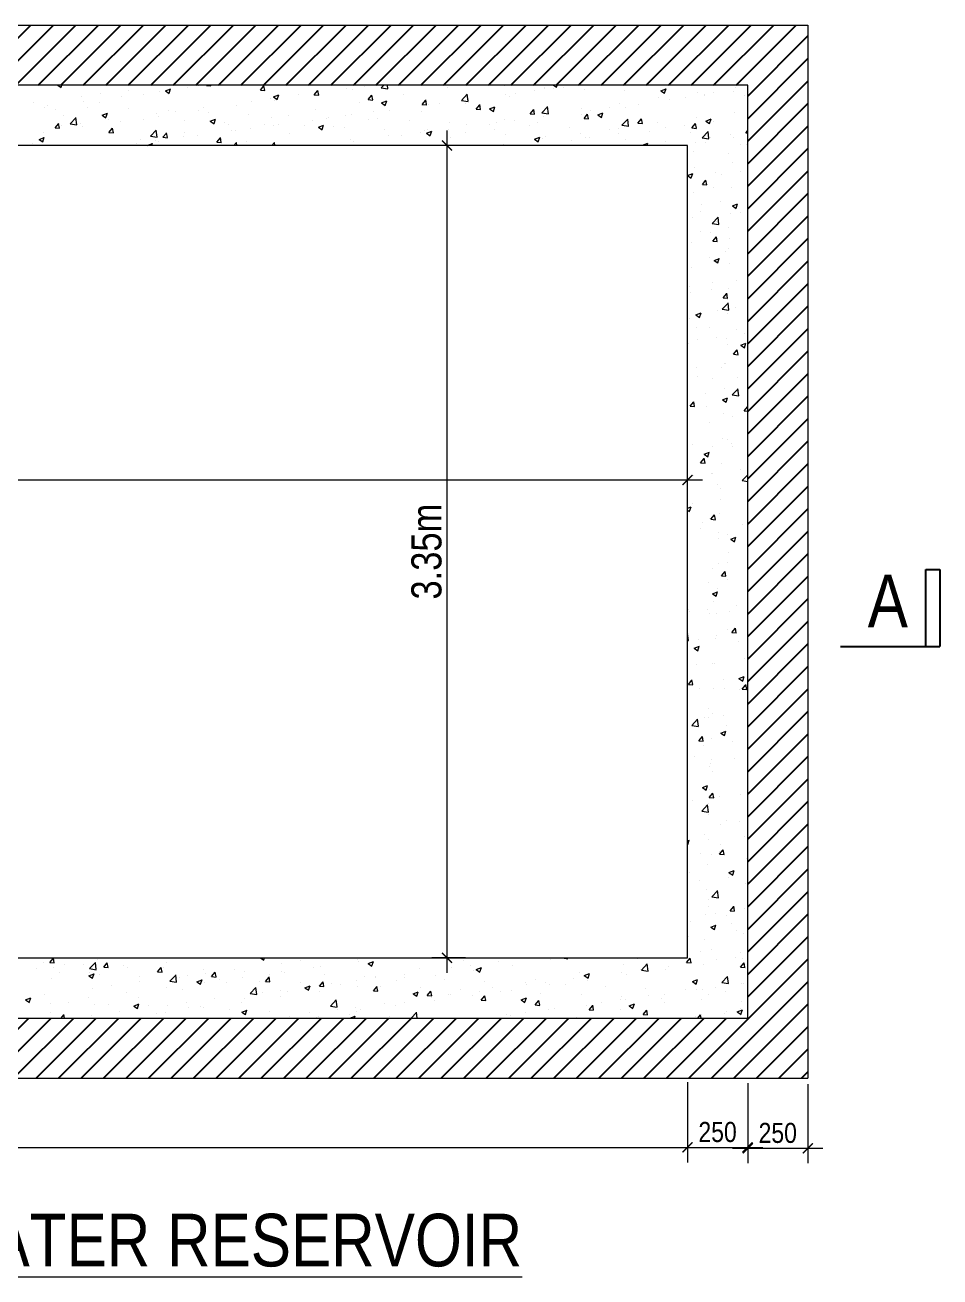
# Model space of a CAD drawing. Header units: inches. Extents: x -4010 to 92088, y -38563 to -1318.
# Drawn here: x 54023.2 to 54205.7, y -32380.8 to -32131.1 of the extents above; entities that cross this region are included whole.
import ezdxf

# ---------------------------------------------------------------- set-up
doc = ezdxf.new("R2010")
doc.units = ezdxf.units.IN
doc.header["$MEASUREMENT"] = 0
doc.header["$PDMODE"] = 99
doc.linetypes.add('ACAD_ISO04W100', pattern=[30.5, 24, -3, 0.5, -3])
doc.linetypes.add('DASHED2', pattern=[0.375, 0.25, -0.125])
for name, color, linetype, lineweight in [('BIG TEXT', 82, 'Continuous', 9), ('DIM', 7, 'Continuous', 15), ('GRID', 8, 'ACAD_ISO04W100', 15), ('TAXT', 150, 'Continuous', 0), ('U.G.W.R.', 130, 'DASHED2', 5), ('wall1', 7, 'Continuous', 9)]:
    doc.layers.add(name, color=color, linetype=linetype, lineweight=lineweight)
doc.layers.add('Rod', color=1, linetype='Continuous')
doc.layers.add('SECTION', color=7, linetype='Continuous')
doc.styles.get("Standard").update_dxf_attribs({"font": 'ARIALN.TTF'})
doc.dimstyles.new('L-SECTION', dxfattribs={"dimtxt": 4, "dimasz": 2, "dimexe": 3, "dimexo": 1, "dimgap": 1, "dimtad": 1, "dimdec": 0, "dimzin": 3, "dimdsep": 46, "dimlunit": 4, "dimtxsty": 'Standard', "dimblk1": 'ARCHTICK', "dimblk2": 'ARCHTICK', "dimsah": 1, "dimcen": 0.09375, "dimdle": 3, "dimclrd": 6, "dimclre": 6, "dimclrt": 6, "dimadec": 0, "dimazin": 0, "dimtfac": 1, "dimtdec": 0, "dimtofl": 0, "dimtmove": 1, "dimatfit": 3, "dimldrblk": 'ARCHTICK', "dimfxl": 3, "dimtolj": 1, "dimtzin": 0, "dimlwd": -1, "dimlwe": -1, "dimarcsym": 0})

# ---------------------------------------------------------------- blocks, each defined once
blk = doc.blocks.new('_ArchTick')
at = {"layer": 'GRID', "color": 0, "const_width": 0.15}
blk.add_lwpolyline([(-0.5, -0.5), (0.5, 0.5)], dxfattribs=at)
blk = doc.blocks.new('*D1156')
at = {"layer": 'Defpoints', "color": 0, "linetype": 'ByBlock'}
for p in [(53858.32, -32340.97), (54155.32, -32340.97), (54155.32, -32354.94)]:
    blk.add_point(p, dxfattribs=at)
at = {"layer": 'DIM', "color": 6}
for p, q in [((53858.32, -32341.97), (53858.32, -32357.94)), ((54155.32, -32341.97), (54155.32, -32357.94)), ((53855.32, -32354.94), (54158.32, -32354.94))]:
    blk.add_line(p, q, dxfattribs=at)
at = {"layer": 'DIM', "color": 6, "linetype": 'ByBlock', "xscale": 2, "yscale": 2, "zscale": 2, "rotation": 180}
blk.add_blockref('_ArchTick', (53858.32, -32354.94), dxfattribs=at)
at = {"layer": 'DIM', "color": 6, "linetype": 'ByBlock', "xscale": 2, "yscale": 2, "zscale": 2}
blk.add_blockref('_ArchTick', (54155.32, -32354.94), dxfattribs=at)
at = {"layer": 'DIM', "color": 6, "linetype": 'ByBlock', "insert": (54006.82, -32350.88), "char_height": 4, "attachment_point": 5}
blk.add_mtext('\\A1;{\\H1.5x;4.67m}', dxfattribs=at)
blk = doc.blocks.new('*D1157')
at = {"layer": 'Defpoints', "color": 0, "linetype": 'ByBlock'}
for p in [(54155.32, -32340.97), (54167.32, -32341.15), (54167.32, -32354.94)]:
    blk.add_point(p, dxfattribs=at)
at = {"layer": 'DIM', "color": 6}
for p, q in [((54155.32, -32341.97), (54155.32, -32357.94)), ((54167.32, -32342.15), (54167.32, -32357.94)), ((54152.32, -32354.94), (54170.32, -32354.94))]:
    blk.add_line(p, q, dxfattribs=at)
at = {"layer": 'DIM', "color": 6, "linetype": 'ByBlock', "xscale": 2, "yscale": 2, "zscale": 2, "rotation": 180}
blk.add_blockref('_ArchTick', (54155.32, -32354.94), dxfattribs=at)
at = {"layer": 'DIM', "color": 6, "linetype": 'ByBlock', "xscale": 2, "yscale": 2, "zscale": 2}
blk.add_blockref('_ArchTick', (54167.32, -32354.94), dxfattribs=at)
at = {"layer": 'DIM', "color": 6, "linetype": 'ByBlock', "insert": (54161.32, -32351.9), "char_height": 4, "attachment_point": 5}
blk.add_mtext('\\A1;250', dxfattribs=at)
blk = doc.blocks.new('*D1161')
at = {"layer": 'Defpoints', "color": 0, "linetype": 'ByBlock'}
for p in [(54155.32, -32221.85), (53858.32, -32238.53), (54155.32, -32238.53)]:
    blk.add_point(p, dxfattribs=at)
at = {"layer": 'DIM', "color": 6}
for p, q in [((53858.32, -32237.53), (53858.32, -32218.85)), ((54155.32, -32237.53), (54155.32, -32218.85)), ((53855.32, -32221.85), (54158.32, -32221.85))]:
    blk.add_line(p, q, dxfattribs=at)
at = {"layer": 'DIM', "color": 6, "linetype": 'ByBlock', "xscale": 2, "yscale": 2, "zscale": 2, "rotation": 180}
blk.add_blockref('_ArchTick', (53858.32, -32221.85), dxfattribs=at)
at = {"layer": 'DIM', "color": 6, "linetype": 'ByBlock', "xscale": 2, "yscale": 2, "zscale": 2}
blk.add_blockref('_ArchTick', (54155.32, -32221.85), dxfattribs=at)
at = {"layer": 'DIM', "color": 6, "linetype": 'ByBlock', "insert": (54006.82, -32217.79), "char_height": 4, "attachment_point": 5}
blk.add_mtext('\\A1;{\\H1.5x;4.67m}', dxfattribs=at)
blk = doc.blocks.new('*D1198')
at = {"layer": 'Defpoints', "color": 0, "linetype": 'ByBlock'}
for p in [(54112.05, -32155.15), (54107.34, -32317.15), (54112.05, -32317.15)]:
    blk.add_point(p, dxfattribs=at)
at = {"layer": 'DIM', "color": 6}
for p, q in [((54107.34, -32152.15), (54107.34, -32320.15)), ((54111.05, -32155.15), (54104.34, -32155.15)), ((54111.05, -32317.15), (54104.34, -32317.15))]:
    blk.add_line(p, q, dxfattribs=at)
at = {"layer": 'DIM', "color": 6, "linetype": 'ByBlock', "xscale": 2, "yscale": 2, "zscale": 2}
for p, rotation in [((54107.34, -32155.15), 90), ((54107.34, -32317.15), 270)]:
    blk.add_blockref('_ArchTick', p, dxfattribs=dict(at, rotation=rotation))
at = {"layer": 'DIM', "color": 6, "linetype": 'ByBlock', "insert": (54103.28, -32236.15), "char_height": 4, "attachment_point": 5, "rotation": 90}
blk.add_mtext('\\A1;{\\H1.5x;3.35m}', dxfattribs=at)
blk = doc.blocks.new('*D1173')
at = {"layer": 'Defpoints', "color": 0, "linetype": 'ByBlock'}
for p in [(54167.32, -32341.15), (54179.32, -32341.32), (54179.32, -32355.12)]:
    blk.add_point(p, dxfattribs=at)
at = {"layer": 'DIM', "color": 6}
for p, q in [((54167.32, -32342.15), (54167.32, -32358.12)), ((54179.32, -32342.32), (54179.32, -32358.12)), ((54164.32, -32355.12), (54182.32, -32355.12))]:
    blk.add_line(p, q, dxfattribs=at)
at = {"layer": 'DIM', "color": 6, "linetype": 'ByBlock', "xscale": 2, "yscale": 2, "zscale": 2, "rotation": 180}
blk.add_blockref('_ArchTick', (54167.32, -32355.12), dxfattribs=at)
at = {"layer": 'DIM', "color": 6, "linetype": 'ByBlock', "xscale": 2, "yscale": 2, "zscale": 2}
blk.add_blockref('_ArchTick', (54179.32, -32355.12), dxfattribs=at)
at = {"layer": 'DIM', "color": 6, "linetype": 'ByBlock', "insert": (54173.32, -32352.08), "char_height": 4, "attachment_point": 5}
blk.add_mtext('\\A1;250', dxfattribs=at)

msp = doc.modelspace()

# ---------------------------------------------------------------- hatches: boundary and pattern name
at = {"layer": 'SECTION'}
h = msp.add_hatch(dxfattribs=at)
h.set_pattern_fill('ANSI31', color=134, style=0)
h.set_pattern_definition([(45, (44154.3542, -17211.1464), (-2.24506403, 2.24506403), [])])
h.paths.add_polyline_path([(53834.323, -32131.147), (53834.323, -32341.147), (54179.323, -32341.147), (54179.323, -32131.147)])
h.paths.add_polyline_path([(54167.323, -32143.147), (54167.323, -32329.147), (53846.323, -32329.147), (53846.323, -32143.147)], flags=16)

# ---------------------------------------------------------------- linework, layer by layer
at = {"layer": 'DIM', "linetype": 'ByBlock'}
for p, q in [((54029.733, -32143.147), (54030.374, -32143.579)), ((54030.367, -32143.562), (54030.507, -32143.147)), ((54034.439, -32145.359), (54034.439, -32145.359)), ((54038.194, -32144.865), (54038.194, -32144.865)), ((54042.508, -32145.352), (54042.508, -32145.352)), ((54043.875, -32144.117), (54043.875, -32144.117)), ((54046.794, -32145.084), (54046.794, -32145.084)), ((54050.085, -32144.392), (54050.085, -32144.392)), ((54051.185, -32144.277), (54052.235, -32143.874)), ((54051.185, -32144.277), (54051.931, -32144.78)), ((54051.924, -32144.763), (54052.228, -32143.857)), ((54055.542, -32143.582), (54055.542, -32143.582)), ((54057.875, -32143.267), (54057.875, -32143.267)), ((54059.366, -32143.195), (54059.407, -32143.147)), ((54059.366, -32143.195), (54060.263, -32143.273)), ((54060.257, -32143.257), (54060.236, -32143.147)), ((54070.125, -32144.136), (54070.848, -32143.274)), ((54070.125, -32144.136), (54071.022, -32144.215)), ((54071.015, -32144.198), (54070.842, -32143.258)), ((54072.742, -32145.478), (54073.792, -32145.075)), ((54073.481, -32145.965), (54073.785, -32145.058)), ((54077.747, -32145.054), (54077.747, -32145.054)), ((54080.762, -32145.12), (54080.762, -32145.12)), ((54080.884, -32145.077), (54081.607, -32144.216)), ((54080.884, -32145.077), (54081.781, -32145.156)), ((54081.774, -32145.139), (54081.601, -32144.199)), ((54087.22, -32143.807), (54087.22, -32143.807)), ((54088.464, -32144.064), (54088.464, -32144.064)), ((54090.976, -32143.313), (54090.976, -32143.313)), ((54091.643, -32146.019), (54092.366, -32145.157)), ((54092.533, -32146.08), (54092.36, -32145.14)), ((54094.227, -32143.679), (54094.738, -32143.147)), ((54094.227, -32143.679), (54095.561, -32143.886)), ((54095.555, -32143.871), (54095.47, -32143.147)), ((54098.662, -32145.024), (54098.662, -32145.024)), ((54107.41, -32143.523), (54107.41, -32143.523)), ((54110.235, -32146.162), (54111.404, -32144.944)), ((54111.563, -32146.354), (54111.397, -32144.93)), ((54118.726, -32143.26), (54118.726, -32143.26)), ((54118.927, -32144.956), (54118.927, -32144.956)), ((54119.752, -32145.315), (54119.752, -32145.315)), ((54121.093, -32144.744), (54121.093, -32144.744)), ((54124.848, -32144.25), (54124.848, -32144.25)), ((54126.717, -32143.831), (54126.717, -32143.831)), ((54126.734, -32143.598), (54126.734, -32143.598)), ((54128.5, -32143.813), (54128.5, -32143.813)), ((54128.613, -32143.147), (54129.205, -32143.546)), ((54129.198, -32143.529), (54129.327, -32143.147)), ((54130.529, -32143.502), (54130.529, -32143.502)), ((54134.741, -32143.937), (54134.741, -32143.937)), ((54142.748, -32144.275), (54142.748, -32144.275)), ((54150.016, -32144.244), (54151.066, -32143.841)), ((54150.016, -32144.244), (54150.762, -32144.747)), ((54150.755, -32144.731), (54151.06, -32143.824)), ((54150.756, -32144.613), (54150.756, -32144.613)), ((54157.306, -32144.627), (54157.306, -32144.627)), ((54158.721, -32145.187), (54158.721, -32145.187)), ((54158.763, -32144.952), (54158.763, -32144.952)), ((54160.472, -32144.558), (54160.472, -32144.558)), ((54164.402, -32144.439), (54164.402, -32144.439)), ((54164.882, -32143.667), (54164.882, -32143.667)), ((54166.77, -32145.29), (54166.77, -32145.29)), ((54024.965, -32146.607), (54024.965, -32146.607)), ((54027.016, -32147.533), (54027.016, -32147.533)), ((54027.724, -32147.203), (54027.724, -32147.203)), ((54034.806, -32146.409), (54034.806, -32146.409)), ((54035.732, -32147.542), (54035.732, -32147.542)), ((54038.047, -32146.585), (54038.047, -32146.585)), ((54058.838, -32147.544), (54058.838, -32147.544)), ((54065.395, -32147.205), (54065.395, -32147.205)), ((54068.311, -32146.297), (54068.311, -32146.297)), ((54072.066, -32145.802), (54072.066, -32145.802)), ((54072.742, -32145.478), (54073.488, -32145.981)), ((54072.971, -32146.244), (54072.971, -32146.244)), ((54089.914, -32146.526), (54089.914, -32146.526)), ((54091.643, -32146.019), (54092.54, -32146.097)), ((54094.299, -32146.679), (54095.349, -32146.276)), ((54094.299, -32146.679), (54095.045, -32147.183)), ((54095.038, -32147.166), (54095.342, -32146.26)), ((54102.184, -32147.234), (54102.184, -32147.234)), ((54102.402, -32146.96), (54103.125, -32146.098)), ((54102.402, -32146.96), (54103.299, -32147.038)), ((54103.292, -32147.022), (54103.119, -32146.082)), ((54103.649, -32146.972), (54103.649, -32146.972)), ((54105.939, -32146.74), (54105.939, -32146.74)), ((54110.235, -32146.162), (54111.57, -32146.369)), ((54111.004, -32146.816), (54111.004, -32146.816)), ((54111.35, -32145.916), (54111.35, -32145.916)), ((54111.62, -32145.992), (54111.62, -32145.992)), ((54113.161, -32147.901), (54113.884, -32147.04)), ((54114.051, -32147.963), (54113.878, -32147.023)), ((54115.855, -32147.881), (54116.906, -32147.477)), ((54116.595, -32148.367), (54116.899, -32147.461)), ((54126.244, -32148.645), (54127.412, -32147.427)), ((54127.572, -32148.837), (54127.406, -32147.412)), ((54134.237, -32147.768), (54134.237, -32147.768)), ((54139.811, -32147.677), (54139.811, -32147.677)), ((54141.813, -32146.808), (54141.813, -32146.808)), ((54142.976, -32147.561), (54142.976, -32147.561)), ((54145.492, -32146.929), (54145.492, -32146.929)), ((54149.604, -32145.683), (54149.604, -32145.683)), ((54151.724, -32146.059), (54151.724, -32146.059)), ((54154.966, -32145.682), (54154.966, -32145.682)), ((54029.299, -32148.087), (54029.299, -32148.087)), ((54030.887, -32149.218), (54030.887, -32149.218)), ((54032.181, -32150.843), (54033.349, -32149.625)), ((54033.509, -32151.035), (54033.343, -32149.61)), ((54038.581, -32149.115), (54039.632, -32148.712)), ((54038.581, -32149.115), (54039.327, -32149.618)), ((54038.895, -32149.557), (54038.895, -32149.557)), ((54039.321, -32149.601), (54039.625, -32148.695)), ((54039.929, -32150.033), (54039.929, -32150.033)), ((54042.326, -32150.346), (54042.326, -32150.346)), ((54043.739, -32147.88), (54043.739, -32147.88)), ((54046.902, -32149.895), (54046.902, -32149.895)), ((54049.402, -32148.786), (54049.402, -32148.786)), ((54049.902, -32149.385), (54049.902, -32149.385)), ((54051.746, -32148.218), (54051.746, -32148.218)), ((54053.157, -32148.292), (54053.157, -32148.292)), ((54054.909, -32150.233), (54054.909, -32150.233)), ((54057.693, -32148.261), (54057.693, -32148.261)), ((54059.754, -32148.557), (54059.754, -32148.557)), ((54060.138, -32150.316), (54061.189, -32149.913)), ((54060.138, -32150.316), (54060.884, -32150.819)), ((54060.878, -32150.803), (54061.182, -32149.896)), ((54067.761, -32148.895), (54067.761, -32148.895)), ((54072.419, -32149.529), (54072.419, -32149.529)), ((54075.768, -32149.233), (54075.768, -32149.233)), ((54080.58, -32150.113), (54080.58, -32150.113)), ((54081.166, -32148.028), (54081.166, -32148.028)), ((54083.274, -32149.723), (54083.274, -32149.723)), ((54083.776, -32149.572), (54083.776, -32149.572)), ((54087.03, -32149.229), (54087.03, -32149.229)), ((54088.281, -32149.057), (54088.281, -32149.057)), ((54091.783, -32149.91), (54091.783, -32149.91)), ((54092.71, -32148.481), (54092.71, -32148.481)), ((54093.508, -32149.819), (54093.508, -32149.819)), ((54095.858, -32148.097), (54095.858, -32148.097)), ((54099.791, -32150.248), (54099.791, -32150.248)), ((54102.256, -32148.318), (54102.256, -32148.318)), ((54113.161, -32147.901), (54114.057, -32147.98)), ((54115.855, -32147.881), (54116.602, -32148.384)), ((54118.744, -32149.949), (54118.744, -32149.949)), ((54120.902, -32150.166), (54120.902, -32150.166)), ((54123.92, -32148.843), (54124.643, -32147.981)), ((54123.92, -32148.843), (54124.816, -32148.921)), ((54124.81, -32148.904), (54124.636, -32147.964)), ((54126.244, -32148.645), (54127.578, -32148.852)), ((54126.535, -32148.824), (54126.535, -32148.824)), ((54126.583, -32149.418), (54126.583, -32149.418)), ((54134.228, -32149.063), (54134.228, -32149.063)), ((54134.679, -32149.784), (54135.402, -32148.922)), ((54134.679, -32149.784), (54135.575, -32149.862)), ((54135.569, -32149.846), (54135.395, -32148.905)), ((54136.056, -32148.171), (54136.056, -32148.171)), ((54137.412, -32149.082), (54138.463, -32148.679)), ((54137.412, -32149.082), (54138.159, -32149.585)), ((54138.152, -32149.569), (54138.456, -32148.662)), ((54142.253, -32151.128), (54143.421, -32149.91)), ((54143.58, -32151.32), (54143.415, -32149.895)), ((54145.438, -32150.725), (54146.161, -32149.863)), ((54146.328, -32150.787), (54146.154, -32149.847)), ((54157.123, -32149.621), (54157.123, -32149.621)), ((54158.969, -32150.283), (54160.02, -32149.88)), ((54158.969, -32150.283), (54159.715, -32150.787)), ((54159.709, -32150.77), (54160.013, -32149.864)), ((54164.7, -32148.66), (54164.7, -32148.66)), ((54026.833, -32152.527), (54026.833, -32152.527)), ((54029.171, -32151.654), (54029.894, -32150.792)), ((54029.171, -32151.654), (54030.067, -32151.732)), ((54030.061, -32151.716), (54029.888, -32150.775)), ((54030.492, -32151.276), (54030.492, -32151.276)), ((54032.181, -32150.843), (54033.515, -32151.05)), ((54034.248, -32150.781), (54034.248, -32150.781)), ((54034.624, -32151.402), (54034.624, -32151.402)), ((54039.93, -32152.595), (54040.653, -32151.733)), ((54039.93, -32152.595), (54040.826, -32152.674)), ((54040.82, -32152.657), (54040.647, -32151.717)), ((54048.19, -32153.326), (54049.358, -32152.108)), ((54049.517, -32153.518), (54049.352, -32152.093)), ((54050.689, -32153.537), (54051.412, -32152.675)), ((54051.579, -32153.598), (54051.405, -32152.658)), ((54054.923, -32152.532), (54054.923, -32152.532)), ((54062.917, -32150.572), (54062.917, -32150.572)), ((54063.671, -32151.031), (54063.671, -32151.031)), ((54064.365, -32152.213), (54064.365, -32152.213)), ((54065.212, -32152.198), (54065.212, -32152.198)), ((54068.12, -32151.718), (54068.12, -32151.718)), ((54070.924, -32150.91), (54070.924, -32150.91)), ((54072.789, -32151.238), (54072.789, -32151.238)), ((54073.801, -32150.971), (54073.801, -32150.971)), ((54076.013, -32152.823), (54076.013, -32152.823)), ((54078.931, -32151.248), (54078.931, -32151.248)), ((54081.695, -32151.517), (54082.745, -32151.114)), ((54081.695, -32151.517), (54082.441, -32152.021)), ((54082.435, -32152.004), (54082.739, -32151.097)), ((54084.761, -32151.321), (54084.761, -32151.321)), ((54086.939, -32151.587), (54086.939, -32151.587)), ((54094.946, -32151.925), (54094.946, -32151.925)), ((54101.993, -32152.656), (54101.993, -32152.656)), ((54102.953, -32152.263), (54102.953, -32152.263)), ((54103.252, -32152.719), (54104.302, -32152.315)), ((54103.252, -32152.719), (54103.998, -32153.222)), ((54103.466, -32151.965), (54103.466, -32151.965)), ((54103.992, -32153.205), (54104.296, -32152.299)), ((54107.674, -32151.908), (54107.674, -32151.908)), ((54107.798, -32150.587), (54107.798, -32150.587)), ((54110.961, -32152.602), (54110.961, -32152.602)), ((54111.168, -32150.909), (54111.168, -32150.909)), ((54115.805, -32150.925), (54115.805, -32150.925)), ((54116.733, -32152.066), (54116.733, -32152.066)), ((54117.147, -32150.661), (54117.147, -32150.661)), ((54123.813, -32151.263), (54123.813, -32151.263)), ((54125.48, -32150.564), (54125.48, -32150.564)), ((54131.82, -32151.602), (54131.82, -32151.602)), ((54134.054, -32152.762), (54134.054, -32152.762)), ((54139.827, -32151.94), (54139.827, -32151.94)), ((54141.546, -32152.845), (54141.546, -32152.845)), ((54141.631, -32151.801), (54141.631, -32151.801)), ((54142.253, -32151.128), (54143.587, -32151.335)), ((54145.438, -32150.725), (54146.334, -32150.804)), ((54147.835, -32152.278), (54147.835, -32152.278)), ((54149.422, -32150.677), (54149.422, -32150.677)), ((54151.02, -32151.598), (54151.02, -32151.598)), ((54154.775, -32151.104), (54154.775, -32151.104)), ((54155.842, -32152.617), (54155.842, -32152.617)), ((54156.196, -32151.666), (54156.92, -32150.805)), ((54156.196, -32151.666), (54157.093, -32151.745)), ((54157.087, -32151.728), (54156.913, -32150.788)), ((54158.261, -32153.61), (54159.43, -32152.393)), ((54159.589, -32153.803), (54159.423, -32152.378)), ((54160.456, -32150.356), (54160.456, -32150.356)), ((54166.955, -32152.608), (54167.323, -32152.17)), ((54166.955, -32152.608), (54167.323, -32152.64)), ((54024.74, -32154.828), (54024.74, -32154.828)), ((54025.978, -32153.953), (54027.028, -32153.549)), ((54025.978, -32153.953), (54026.724, -32154.456)), ((54026.718, -32154.439), (54027.022, -32153.533)), ((54045.456, -32154.702), (54045.456, -32154.702)), ((54046.175, -32154.034), (54046.175, -32154.034)), ((54047.554, -32155.147), (54048.585, -32154.751)), ((54048.19, -32153.326), (54049.524, -32153.532)), ((54048.44, -32155.147), (54048.579, -32154.734)), ((54049.211, -32154.208), (54049.211, -32154.208)), ((54049.72, -32154.379), (54049.72, -32154.379)), ((54050.689, -32153.537), (54051.585, -32153.615)), ((54054.892, -32153.46), (54054.892, -32153.46)), ((54057.511, -32153.254), (54057.511, -32153.254)), ((54061.448, -32154.478), (54062.171, -32153.616)), ((54061.448, -32154.478), (54062.344, -32154.556)), ((54062.338, -32154.539), (54062.164, -32153.599)), ((54064.833, -32155.147), (54065.367, -32154.591)), ((54065.427, -32155.147), (54065.36, -32154.576)), ((54067.265, -32154.324), (54067.265, -32154.324)), ((54072.435, -32155.147), (54072.93, -32154.557)), ((54073.035, -32155.147), (54072.923, -32154.541)), ((54080.397, -32155.107), (54080.397, -32155.107)), ((54083.083, -32155.145), (54083.083, -32155.145)), ((54088.099, -32154.05), (54088.099, -32154.05)), ((54088.764, -32154.397), (54088.764, -32154.397)), ((54095.675, -32153.09), (54095.675, -32153.09)), ((54098.238, -32153.15), (54098.238, -32153.15)), ((54099.237, -32155.069), (54099.237, -32155.069)), ((54107.985, -32153.567), (54107.985, -32153.567)), ((54118.562, -32154.942), (54118.562, -32154.942)), ((54118.968, -32152.94), (54118.968, -32152.94)), ((54124.809, -32153.92), (54125.859, -32153.517)), ((54124.809, -32153.92), (54125.555, -32154.423)), ((54125.549, -32154.407), (54125.853, -32153.5)), ((54126.353, -32153.818), (54126.353, -32153.818)), ((54126.975, -32153.278), (54126.975, -32153.278)), ((54132.11, -32154.087), (54132.11, -32154.087)), ((54134.983, -32153.617), (54134.983, -32153.617)), ((54135.865, -32153.593), (54135.865, -32153.593)), ((54142.99, -32153.955), (54142.99, -32153.955)), ((54146.366, -32155.121), (54147.416, -32154.718)), ((54146.366, -32155.121), (54146.404, -32155.147)), ((54147.26, -32155.147), (54147.41, -32154.701)), ((54150.997, -32154.293), (54150.997, -32154.293)), ((54151.104, -32155.009), (54151.104, -32155.009)), ((54156.941, -32154.614), (54156.941, -32154.614)), ((54158.261, -32153.61), (54159.595, -32153.817)), ((54159.005, -32154.632), (54159.005, -32154.632)), ((54159.852, -32153.508), (54159.852, -32153.508)), ((54163.849, -32152.955), (54163.849, -32152.955)), ((54164.517, -32153.654), (54164.517, -32153.654)), ((54165.983, -32155.025), (54165.983, -32155.025)), ((54167.012, -32154.97), (54167.012, -32154.97)), ((54156.51, -32156.272), (54156.51, -32156.272)), ((54163.446, -32156.801), (54163.446, -32156.801)), ((54156.758, -32159.607), (54156.758, -32159.607)), ((54164.335, -32158.647), (54164.335, -32158.647)), ((54155.323, -32161.159), (54156.37, -32160.757)), ((54155.323, -32161.163), (54156.066, -32161.664)), ((54156.059, -32161.647), (54156.363, -32160.741)), ((54158.278, -32162.949), (54159.001, -32162.088)), ((54159.168, -32163.011), (54158.994, -32162.071)), ((54160.865, -32160.58), (54160.865, -32160.58)), ((54162.037, -32160.941), (54162.037, -32160.941)), ((54165.792, -32160.446), (54165.792, -32160.446)), ((54156.576, -32164.601), (54156.576, -32164.601)), ((54158.278, -32162.949), (54159.174, -32163.028)), ((54160.427, -32163.552), (54160.427, -32163.552)), ((54164.153, -32163.641), (54164.153, -32163.641)), ((54158.091, -32166.857), (54158.091, -32166.857)), ((54161.846, -32166.363), (54161.846, -32166.363)), ((54164.273, -32167.2), (54165.323, -32166.797)), ((54164.273, -32167.2), (54165.019, -32167.703)), ((54165.013, -32167.687), (54165.317, -32166.78)), ((54156.394, -32169.594), (54156.394, -32169.594)), ((54157.944, -32168.245), (54157.944, -32168.245)), ((54160.25, -32170.705), (54161.418, -32169.487)), ((54161.107, -32170.259), (54161.107, -32170.259)), ((54161.578, -32170.897), (54161.412, -32169.473)), ((54163.97, -32168.634), (54163.97, -32168.634)), ((54165.951, -32168.583), (54165.951, -32168.583)), ((54157.9, -32172.279), (54157.9, -32172.279)), ((54159.808, -32172.502), (54159.808, -32172.502)), ((54160.25, -32170.705), (54161.584, -32170.912)), ((54163.581, -32171.531), (54163.581, -32171.531)), ((54156.211, -32174.588), (54156.211, -32174.588)), ((54160.359, -32174.232), (54161.082, -32173.37)), ((54160.359, -32174.232), (54161.256, -32174.311)), ((54161.249, -32174.294), (54161.076, -32173.354)), ((54163.788, -32173.627), (54163.788, -32173.627)), ((54159.635, -32177.447), (54159.635, -32177.447)), ((54160.623, -32178.077), (54161.674, -32177.674)), ((54161.363, -32178.564), (54161.667, -32177.657)), ((54162.967, -32176.207), (54162.967, -32176.207)), ((54163.402, -32175.796), (54163.402, -32175.796)), ((54156.029, -32179.581), (54156.029, -32179.581)), ((54160.623, -32178.077), (54161.37, -32178.58)), ((54163.605, -32178.621), (54163.605, -32178.621)), ((54160.383, -32182.547), (54160.383, -32182.547)), ((54165.162, -32182.116), (54165.162, -32182.116)), ((54155.689, -32183.363), (54155.689, -32183.363)), ((54155.846, -32184.574), (54155.846, -32184.574)), ((54160.046, -32183.872), (54160.046, -32183.872)), ((54162.44, -32185.515), (54163.163, -32184.653)), ((54163.33, -32185.577), (54163.157, -32184.637)), ((54163.423, -32183.614), (54163.423, -32183.614)), ((54162.239, -32187.8), (54163.407, -32186.582)), ((54162.44, -32185.515), (54163.337, -32185.594)), ((54163.209, -32185.887), (54163.209, -32185.887)), ((54163.566, -32187.992), (54163.401, -32186.567)), ((54164.971, -32187.538), (54164.971, -32187.538)), ((54155.664, -32189.568), (54155.664, -32189.568)), ((54156.974, -32188.954), (54158.024, -32188.551)), ((54156.974, -32188.954), (54157.72, -32189.458)), ((54157.713, -32189.441), (54158.018, -32188.535)), ((54161.216, -32188.032), (54161.216, -32188.032)), ((54162.239, -32187.8), (54163.573, -32188.006)), ((54163.241, -32188.608), (54163.241, -32188.608)), ((54157.062, -32191.497), (54157.062, -32191.497)), ((54159.764, -32191.496), (54159.764, -32191.496)), ((54165.069, -32191.835), (54165.069, -32191.835)), ((54166.706, -32192.706), (54166.706, -32192.706)), ((54155.482, -32194.561), (54155.482, -32194.561)), ((54157.27, -32193.948), (54157.27, -32193.948)), ((54161.025, -32193.454), (54161.025, -32193.454)), ((54163.058, -32193.601), (54163.058, -32193.601)), ((54163.358, -32194.79), (54163.358, -32194.79)), ((54165.927, -32194.994), (54166.978, -32194.59)), ((54165.927, -32194.994), (54166.673, -32195.497)), ((54166.667, -32195.48), (54166.971, -32194.574)), ((54164.522, -32196.798), (54165.245, -32195.936)), ((54164.522, -32196.798), (54165.418, -32196.876)), ((54165.412, -32196.86), (54165.238, -32195.919)), ((54157.079, -32199.37), (54157.079, -32199.37)), ((54162.148, -32199.5), (54162.148, -32199.5)), ((54162.76, -32198.622), (54162.76, -32198.622)), ((54162.876, -32198.594), (54162.876, -32198.594)), ((54157.303, -32201.177), (54157.303, -32201.177)), ((54160.339, -32201.541), (54160.339, -32201.541)), ((54165.311, -32201.515), (54165.311, -32201.515)), ((54158.814, -32204.538), (54158.814, -32204.538)), ((54162.693, -32203.588), (54162.693, -32203.588)), ((54164.227, -32204.894), (54165.396, -32203.676)), ((54164.227, -32204.894), (54165.561, -32205.101)), ((54165.555, -32205.086), (54165.389, -32203.662)), ((54155.844, -32207.14), (54156.567, -32206.278)), ((54155.844, -32207.14), (54156.741, -32207.218)), ((54156.734, -32207.201), (54156.561, -32206.261)), ((54159.164, -32207.125), (54159.164, -32207.125)), ((54162.278, -32205.871), (54163.328, -32205.468)), ((54162.278, -32205.871), (54163.024, -32206.374)), ((54163.017, -32206.358), (54163.321, -32205.451)), ((54166.603, -32208.081), (54167.323, -32207.223)), ((54167.171, -32207.463), (54167.171, -32207.463)), ((54167.323, -32207.222), (54167.32, -32207.202)), ((54162.511, -32208.581), (54162.511, -32208.581)), ((54164.341, -32209.207), (54164.341, -32209.207)), ((54166.603, -32208.081), (54167.323, -32208.144)), ((54159.72, -32210.491), (54159.72, -32210.491)), ((54156.243, -32214.79), (54156.243, -32214.79)), ((54160.395, -32215.124), (54160.395, -32215.124)), ((54162.329, -32213.575), (54162.329, -32213.575)), ((54163.314, -32213.784), (54163.314, -32213.784)), ((54164.15, -32214.629), (54164.15, -32214.629)), ((54164.25, -32215.128), (54164.25, -32215.128)), ((54157.925, -32218.422), (54158.648, -32217.561)), ((54158.628, -32216.748), (54159.678, -32216.345)), ((54158.628, -32216.748), (54159.374, -32217.251)), ((54158.815, -32218.484), (54158.642, -32217.544)), ((54159.368, -32217.235), (54159.672, -32216.328)), ((54159.405, -32216.805), (54159.405, -32216.805)), ((54157.925, -32218.422), (54158.822, -32218.501)), ((54162.146, -32218.568), (54162.146, -32218.568)), ((54165.885, -32219.798), (54165.885, -32219.798)), ((54156.449, -32221.04), (54156.449, -32221.04)), ((54160.204, -32220.545), (54160.204, -32220.545)), ((54160.295, -32220.535), (54160.295, -32220.535)), ((54166.216, -32221.989), (54167.323, -32220.835)), ((54166.216, -32221.989), (54167.323, -32222.16)), ((54161.266, -32222.753), (54161.266, -32222.753)), ((54161.964, -32223.561), (54161.964, -32223.561)), ((54155.323, -32227.493), (54156.028, -32227.222)), ((54155.718, -32228.112), (54156.022, -32227.206)), ((54156.258, -32226.462), (54156.258, -32226.462)), ((54161.939, -32225.714), (54161.939, -32225.714)), ((54155.323, -32227.858), (54155.724, -32228.129)), ((54159.675, -32229.485), (54159.675, -32229.485)), ((54160.006, -32229.705), (54160.73, -32228.844)), ((54160.006, -32229.705), (54160.903, -32229.784)), ((54160.897, -32229.767), (54160.723, -32228.827)), ((54161.781, -32228.555), (54161.781, -32228.555)), ((54157.993, -32231.63), (54157.993, -32231.63)), ((54158.345, -32230.418), (54158.345, -32230.418)), ((54161.507, -32232.433), (54161.507, -32232.433)), ((54166.352, -32230.756), (54166.352, -32230.756)), ((54161.599, -32233.548), (54161.599, -32233.548)), ((54163.27, -32232.779), (54163.27, -32232.779)), ((54163.932, -32233.665), (54164.982, -32233.261)), ((54163.932, -32233.665), (54164.678, -32234.168)), ((54164.671, -32234.151), (54164.976, -32233.245)), ((54163.52, -32236.299), (54163.52, -32236.299)), ((54167.275, -32235.804), (54167.275, -32235.804)), ((54155.36, -32238.042), (54155.36, -32238.042)), ((54160.25, -32239.53), (54160.25, -32239.53)), ((54161.417, -32238.542), (54161.417, -32238.542)), ((54162.088, -32240.988), (54162.811, -32240.126)), ((54162.978, -32241.05), (54162.804, -32240.11)), ((54163.368, -32238.381), (54163.368, -32238.381)), ((54159.574, -32242.215), (54159.574, -32242.215)), ((54162.088, -32240.988), (54162.984, -32241.067)), ((54163.329, -32241.721), (54163.329, -32241.721)), ((54160.282, -32244.542), (54161.332, -32244.139)), ((54160.282, -32244.542), (54161.028, -32245.045)), ((54161.022, -32245.029), (54161.326, -32244.122)), ((54161.234, -32243.535), (54161.234, -32243.535)), ((54159.383, -32247.637), (54159.383, -32247.637)), ((54160.447, -32246.046), (54160.447, -32246.046)), ((54165.064, -32246.889), (54165.064, -32246.889)), ((54155.602, -32247.722), (54155.602, -32247.722)), ((54155.628, -32248.131), (54155.628, -32248.131)), ((54159.631, -32248.48), (54159.631, -32248.48)), ((54161.052, -32248.528), (54161.052, -32248.528)), ((54163.609, -32248.061), (54163.609, -32248.061)), ((54155.323, -32252.509), (54155.353, -32252.477)), ((54155.512, -32253.887), (54155.347, -32252.463)), ((54163.225, -32251.773), (54163.225, -32251.773)), ((54164.169, -32252.271), (54164.892, -32251.409)), ((54164.169, -32252.271), (54165.066, -32252.35)), ((54165.059, -32252.333), (54164.886, -32251.393)), ((54155.323, -32253.872), (54155.519, -32253.902)), ((54155.437, -32253.553), (54155.437, -32253.553)), ((54156.632, -32255.419), (54157.683, -32255.016)), ((54157.372, -32255.906), (54157.676, -32254.999)), ((54157.462, -32253.67), (54157.462, -32253.67)), ((54160.869, -32253.522), (54160.869, -32253.522)), ((54161.118, -32252.805), (54161.118, -32252.805)), ((54165.47, -32254.009), (54165.47, -32254.009)), ((54156.632, -32255.419), (54157.378, -32255.922)), ((54166.645, -32257.474), (54166.645, -32257.474)), ((54157.172, -32258.721), (54157.172, -32258.721)), ((54160.206, -32258.524), (54160.206, -32258.524)), ((54160.687, -32258.515), (54160.687, -32258.515)), ((54155.491, -32262.613), (54156.215, -32261.751)), ((54155.491, -32262.613), (54156.388, -32262.691)), ((54156.381, -32262.674), (54156.208, -32261.734)), ((54162.549, -32261.674), (54162.549, -32261.674)), ((54165.586, -32261.458), (54166.636, -32261.055)), ((54165.586, -32261.458), (54166.332, -32261.962)), ((54166.326, -32261.945), (54166.63, -32261.039)), ((54167.14, -32263.616), (54166.967, -32262.676)), ((54157.704, -32263.35), (54157.704, -32263.35)), ((54160.505, -32263.509), (54160.505, -32263.509)), ((54162.699, -32263.39), (54162.699, -32263.39)), ((54165.712, -32263.688), (54165.712, -32263.688)), ((54166.25, -32263.554), (54166.973, -32262.692)), ((54166.25, -32263.554), (54167.147, -32263.632)), ((54166.455, -32262.896), (54166.455, -32262.896)), ((54159.587, -32267.474), (54159.587, -32267.474)), ((54156.174, -32270.79), (54157.342, -32269.572)), ((54157.501, -32270.982), (54157.335, -32269.557)), ((54158.753, -32269.306), (54158.753, -32269.306)), ((54159.565, -32269.298), (54159.565, -32269.298)), ((54160.322, -32268.502), (54160.322, -32268.502)), ((54162.508, -32268.812), (54162.508, -32268.812)), ((54156.174, -32270.79), (54157.508, -32270.996)), ((54161.936, -32272.336), (54162.986, -32271.933)), ((54161.936, -32272.336), (54162.682, -32272.839)), ((54162.676, -32272.822), (54162.98, -32271.916)), ((54163.181, -32270.767), (54163.181, -32270.767)), ((54157.573, -32273.896), (54158.296, -32273.034)), ((54157.573, -32273.896), (54158.469, -32273.974)), ((54158.463, -32273.957), (54158.289, -32273.017)), ((54158.562, -32274.728), (54158.562, -32274.728)), ((54160.14, -32273.495), (54160.14, -32273.495)), ((54164.243, -32273.98), (54164.243, -32273.98)), ((54156.644, -32276.963), (54156.644, -32276.963)), ((54160.162, -32277.518), (54160.162, -32277.518)), ((54164.651, -32277.301), (54164.651, -32277.301)), ((54159.806, -32278.978), (54159.806, -32278.978)), ((54159.957, -32278.489), (54159.957, -32278.489)), ((54160.297, -32279.897), (54160.297, -32279.897)), ((54158.286, -32283.213), (54159.337, -32282.81)), ((54158.286, -32283.213), (54159.033, -32283.716)), ((54159.026, -32283.7), (54159.33, -32282.793)), ((54159.654, -32285.178), (54160.377, -32284.317)), ((54159.775, -32283.482), (54159.775, -32283.482)), ((54160.544, -32285.24), (54160.371, -32284.3)), ((54161.667, -32284.926), (54161.667, -32284.926)), ((54165.825, -32284.566), (54165.825, -32284.566)), ((54156.351, -32285.813), (54156.351, -32285.813)), ((54158.162, -32287.884), (54159.331, -32286.667)), ((54159.49, -32288.076), (54159.324, -32286.652)), ((54159.543, -32286.468), (54159.543, -32286.468)), ((54159.654, -32285.178), (54160.55, -32285.257)), ((54158.162, -32287.884), (54159.496, -32288.091)), ((54159.593, -32288.476), (54159.593, -32288.476)), ((54163.137, -32289.762), (54163.137, -32289.762)), ((54165.634, -32289.987), (54165.634, -32289.987)), ((54167.24, -32289.252), (54167.323, -32289.22)), ((54167.24, -32289.252), (54167.323, -32289.308)), ((54158.746, -32292.591), (54158.746, -32292.591)), ((54161.879, -32290.482), (54161.879, -32290.482)), ((54167.201, -32292.344), (54167.201, -32292.344)), ((54155.323, -32293.827), (54155.687, -32293.687)), ((54155.323, -32294.553), (54155.383, -32294.593)), ((54155.376, -32294.577), (54155.68, -32293.67)), ((54159.41, -32293.469), (54159.41, -32293.469)), ((54161.908, -32294.606), (54161.908, -32294.606)), ((54166.753, -32292.929), (54166.753, -32292.929)), ((54157.932, -32296.398), (54157.932, -32296.398)), ((54160.118, -32296.513), (54160.118, -32296.513)), ((54161.688, -32295.903), (54161.688, -32295.903)), ((54161.735, -32296.461), (54162.458, -32295.6)), ((54161.735, -32296.461), (54162.632, -32296.54)), ((54162.625, -32296.523), (54162.452, -32295.583)), ((54167.019, -32297.338), (54167.019, -32297.338)), ((54159.228, -32298.463), (54159.228, -32298.463)), ((54163.59, -32300.129), (54164.641, -32299.726)), ((54163.59, -32300.129), (54164.336, -32300.633)), ((54164.33, -32300.616), (54164.634, -32299.71)), ((54155.761, -32300.216), (54155.761, -32300.216)), ((54157.742, -32301.82), (54157.742, -32301.82)), ((54163.423, -32301.072), (54163.423, -32301.072)), ((54163.769, -32300.554), (54163.769, -32300.554)), ((54166.836, -32302.331), (54166.836, -32302.331)), ((54159.045, -32303.456), (54159.045, -32303.456)), ((54160.151, -32304.979), (54161.319, -32303.761)), ((54160.151, -32304.979), (54161.485, -32305.186)), ((54161.478, -32305.171), (54161.313, -32303.746)), ((54159.476, -32306.988), (54159.476, -32306.988)), ((54159.498, -32305.463), (54159.498, -32305.463)), ((54163.816, -32307.744), (54164.54, -32306.882)), ((54164.706, -32307.806), (54164.533, -32306.866)), ((54166.654, -32307.325), (54166.654, -32307.325)), ((54156.003, -32309.895), (54156.003, -32309.895)), ((54158.863, -32308.449), (54158.863, -32308.449)), ((54160.848, -32308.219), (54160.848, -32308.219)), ((54163.093, -32308.756), (54163.093, -32308.756)), ((54163.816, -32307.744), (54164.713, -32307.823)), ((54159.941, -32311.007), (54160.991, -32310.604)), ((54159.941, -32311.007), (54160.687, -32311.51)), ((54160.68, -32311.493), (54160.984, -32310.587)), ((54164.01, -32310.234), (54164.01, -32310.234)), ((54165.004, -32311.657), (54165.004, -32311.657)), ((54166.471, -32312.318), (54166.471, -32312.318)), ((54155.53, -32312.904), (54155.53, -32312.904)), ((54158.681, -32313.443), (54158.681, -32313.443)), ((54028.113, -32318.073), (54028.836, -32317.212)), ((54029.003, -32318.135), (54028.83, -32317.195)), ((54037.649, -32317.535), (54037.649, -32317.535)), ((54040.53, -32317.251), (54040.53, -32317.251)), ((54070.164, -32317.147), (54070.809, -32317.582)), ((54070.803, -32317.565), (54070.943, -32317.147)), ((54089.516, -32317.475), (54089.516, -32317.475)), ((54128.035, -32317.544), (54128.035, -32317.544)), ((54130.373, -32317.147), (54131.456, -32317.315)), ((54131.45, -32317.3), (54131.432, -32317.147)), ((54144.404, -32317.147), (54145.276, -32317.223)), ((54145.27, -32317.206), (54145.259, -32317.147)), ((54155.139, -32318.086), (54155.862, -32317.224)), ((54156.029, -32318.148), (54155.855, -32317.207)), ((54157.863, -32315.843), (54157.863, -32315.843)), ((54160.073, -32315.507), (54160.073, -32315.507)), ((54161.058, -32317.573), (54161.058, -32317.573)), ((54164.813, -32317.079), (54164.813, -32317.079)), ((54165.871, -32316.182), (54165.871, -32316.182)), ((54166.289, -32317.312), (54166.289, -32317.312)), ((54025.376, -32319.246), (54025.376, -32319.246)), ((54026.825, -32318.095), (54026.825, -32318.095)), ((54028.113, -32318.073), (54029.01, -32318.152)), ((54028.901, -32319.036), (54028.901, -32319.036)), ((54031.057, -32318.498), (54031.057, -32318.498)), ((54034.832, -32318.434), (54034.832, -32318.434)), ((54036.059, -32319.306), (54037.228, -32318.088)), ((54036.059, -32319.306), (54037.393, -32319.512)), ((54037.387, -32319.498), (54037.221, -32318.073)), ((54038.872, -32319.015), (54039.595, -32318.153)), ((54038.872, -32319.015), (54039.769, -32319.093)), ((54039.762, -32319.076), (54039.589, -32318.136)), ((54042.84, -32318.772), (54042.84, -32318.772)), ((54043.701, -32319.161), (54043.701, -32319.161)), ((54049.631, -32319.956), (54050.354, -32319.094)), ((54049.631, -32319.956), (54050.528, -32320.034)), ((54050.521, -32320.018), (54050.348, -32319.077)), ((54050.847, -32319.11), (54050.847, -32319.11)), ((54051.491, -32318.037), (54051.491, -32318.037)), ((54058.854, -32319.449), (54058.854, -32319.449)), ((54060.39, -32320.897), (54061.113, -32320.035)), ((54061.28, -32320.959), (54061.107, -32320.019)), ((54064.93, -32319.435), (54064.93, -32319.435)), ((54066.862, -32319.787), (54066.862, -32319.787)), ((54074.378, -32319.889), (54074.378, -32319.889)), ((54074.403, -32318.188), (54074.403, -32318.188)), ((54078.158, -32317.694), (54078.158, -32317.694)), ((54080.768, -32318.977), (54080.768, -32318.977)), ((54082.08, -32318.833), (54082.08, -32318.833)), ((54089.656, -32317.873), (54089.656, -32317.873)), ((54091.62, -32318.28), (54092.67, -32317.877)), ((54091.62, -32318.28), (54092.366, -32318.783)), ((54092.36, -32318.767), (54092.664, -32317.86)), ((54101.858, -32319.267), (54101.858, -32319.267)), ((54108.276, -32319.125), (54108.276, -32319.125)), ((54110.606, -32317.766), (54110.606, -32317.766)), ((54112.031, -32318.631), (54112.031, -32318.631)), ((54112.543, -32319.725), (54112.543, -32319.725)), ((54113.177, -32319.481), (54114.227, -32319.078)), ((54113.177, -32319.481), (54113.923, -32319.985)), ((54113.917, -32319.968), (54114.221, -32319.062)), ((54117.712, -32317.883), (54117.712, -32317.883)), ((54120.334, -32318.6), (54120.334, -32318.6)), ((54133.83, -32320.012), (54133.83, -32320.012)), ((54142.148, -32320.063), (54142.148, -32320.063)), ((54142.578, -32318.51), (54142.578, -32318.51)), ((54145.903, -32319.568), (54145.903, -32319.568)), ((54146.131, -32319.591), (54147.299, -32318.373)), ((54146.131, -32319.591), (54147.465, -32319.797)), ((54147.458, -32319.783), (54147.293, -32318.358)), ((54150.922, -32319.396), (54150.922, -32319.396)), ((54151.584, -32318.82), (54151.584, -32318.82)), ((54155.139, -32318.086), (54156.035, -32318.164)), ((54158.498, -32318.436), (54158.498, -32318.436)), ((54165.898, -32319.027), (54166.621, -32318.165)), ((54165.898, -32319.027), (54166.794, -32319.106)), ((54166.788, -32319.089), (54166.614, -32318.149)), ((54028.423, -32321.178), (54028.423, -32321.178)), ((54029.988, -32320.11), (54029.988, -32320.11)), ((54035.903, -32320.715), (54036.953, -32320.312)), ((54035.903, -32320.715), (54036.649, -32321.219)), ((54036.124, -32320.122), (54036.124, -32320.122)), ((54036.642, -32321.202), (54036.947, -32320.295)), ((54037.995, -32320.448), (54037.995, -32320.448)), ((54046.002, -32320.787), (54046.002, -32320.787)), ((54046.02, -32321.925), (54046.02, -32321.925)), ((54052.068, -32321.788), (54053.236, -32320.571)), ((54052.068, -32321.788), (54053.402, -32321.995)), ((54053.395, -32321.98), (54053.23, -32320.556)), ((54054.01, -32321.125), (54054.01, -32321.125)), ((54055.494, -32320.678), (54055.494, -32320.678)), ((54057.46, -32321.917), (54058.51, -32321.514)), ((54057.46, -32321.917), (54058.206, -32322.42)), ((54058.199, -32322.403), (54058.503, -32321.497)), ((54059.011, -32321.974), (54059.011, -32321.974)), ((54059.249, -32320.183), (54059.249, -32320.183)), ((54060.39, -32320.897), (54061.287, -32320.976)), ((54062.017, -32321.463), (54062.017, -32321.463)), ((54063.273, -32321.98), (54063.273, -32321.98)), ((54066.587, -32321.014), (54066.587, -32321.014)), ((54070.024, -32321.802), (54070.024, -32321.802)), ((54071.149, -32321.838), (54071.872, -32320.977)), ((54071.149, -32321.838), (54072.045, -32321.917)), ((54072.039, -32321.9), (54071.865, -32320.96)), ((54072.02, -32320.478), (54072.02, -32320.478)), ((54074.869, -32320.125), (54074.869, -32320.125)), ((54078.032, -32322.14), (54078.032, -32322.14)), ((54081.908, -32322.78), (54082.631, -32321.918)), ((54082.798, -32322.841), (54082.624, -32321.901)), ((54082.876, -32320.464), (54082.876, -32320.464)), ((54084.362, -32322.27), (54084.362, -32322.27)), ((54086.039, -32322.478), (54086.039, -32322.478)), ((54089.366, -32321.615), (54089.366, -32321.615)), ((54090.884, -32320.802), (54090.884, -32320.802)), ((54093.11, -32320.769), (54093.11, -32320.769)), ((54093.121, -32321.12), (54093.121, -32321.12)), ((54097.265, -32321.741), (54097.265, -32321.741)), ((54098.802, -32320.372), (54098.802, -32320.372)), ((54098.891, -32321.14), (54098.891, -32321.14)), ((54104.966, -32320.685), (54104.966, -32320.685)), ((54106.898, -32321.478), (54106.898, -32321.478)), ((54114.906, -32321.817), (54114.906, -32321.817)), ((54122.913, -32322.155), (54122.913, -32322.155)), ((54123.239, -32322.552), (54123.239, -32322.552)), ((54125.082, -32321.513), (54125.082, -32321.513)), ((54126.994, -32322.058), (54126.994, -32322.058)), ((54127.853, -32322.538), (54127.853, -32322.538)), ((54130.92, -32322.493), (54130.92, -32322.493)), ((54132.675, -32321.31), (54132.675, -32321.31)), ((54134.734, -32320.683), (54135.784, -32320.279)), ((54134.734, -32320.683), (54135.48, -32321.186)), ((54135.429, -32321.577), (54135.429, -32321.577)), ((54135.474, -32321.169), (54135.778, -32320.263)), ((54143.22, -32320.453), (54143.22, -32320.453)), ((54156.291, -32321.884), (54157.341, -32321.481)), ((54156.291, -32321.884), (54157.037, -32322.387)), ((54157.03, -32322.371), (54157.335, -32321.464)), ((54162.14, -32322.073), (54163.308, -32320.856)), ((54162.14, -32322.073), (54163.474, -32322.28)), ((54163.467, -32322.265), (54163.301, -32320.841)), ((54166.107, -32322.305), (54166.107, -32322.305)), ((54166.548, -32322.247), (54166.548, -32322.247)), ((54027.111, -32324.414), (54027.111, -32324.414)), ((54036.584, -32323.167), (54036.584, -32323.167)), ((54040.34, -32322.673), (54040.34, -32322.673)), ((54043.518, -32324.155), (54043.518, -32324.155)), ((54045.777, -32324.983), (54045.777, -32324.983)), ((54051.309, -32323.03), (54051.309, -32323.03)), ((54054.525, -32323.482), (54054.525, -32323.482)), ((54068.077, -32324.271), (54069.245, -32323.053)), ((54068.077, -32324.271), (54069.411, -32324.478)), ((54069.404, -32324.463), (54069.238, -32323.039)), ((54070.457, -32324.104), (54070.457, -32324.104)), ((54074.196, -32324.882), (54074.196, -32324.882)), ((54074.212, -32323.61), (54074.212, -32323.61)), ((54075.615, -32323.772), (54075.615, -32323.772)), ((54079.017, -32323.118), (54080.067, -32322.715)), ((54079.017, -32323.118), (54079.763, -32323.621)), ((54079.756, -32323.605), (54080.06, -32322.698)), ((54079.893, -32322.862), (54079.893, -32322.862)), ((54081.897, -32323.826), (54081.897, -32323.826)), ((54081.908, -32322.78), (54082.804, -32322.858)), ((54089.474, -32322.866), (54089.474, -32322.866)), ((54092.667, -32323.721), (54093.39, -32322.859)), ((54092.667, -32323.721), (54093.563, -32323.799)), ((54093.557, -32323.783), (54093.383, -32322.842)), ((54094.046, -32322.817), (54094.046, -32322.817)), ((54100.574, -32324.319), (54101.624, -32323.916)), ((54100.574, -32324.319), (54101.32, -32324.823)), ((54101.313, -32324.806), (54101.617, -32323.899)), ((54102.054, -32323.155), (54102.054, -32323.155)), ((54103.426, -32324.662), (54104.149, -32323.8)), ((54103.426, -32324.662), (54104.322, -32324.741)), ((54104.316, -32324.724), (54104.142, -32323.784)), ((54104.33, -32325.041), (54104.33, -32325.041)), ((54107.587, -32324.517), (54107.587, -32324.517)), ((54108.085, -32324.547), (54108.085, -32324.547)), ((54110.061, -32323.493), (54110.061, -32323.493)), ((54112.36, -32324.718), (54112.36, -32324.718)), ((54113.766, -32323.799), (54113.766, -32323.799)), ((54114.184, -32325.604), (54114.908, -32324.742)), ((54115.075, -32325.665), (54114.901, -32324.725)), ((54116.335, -32323.015), (54116.335, -32323.015)), ((54118.068, -32323.832), (54118.068, -32323.832)), ((54120.151, -32323.594), (54120.151, -32323.594)), ((54126.076, -32324.17), (54126.076, -32324.17)), ((54134.083, -32324.508), (54134.083, -32324.508)), ((54138.928, -32322.832), (54138.928, -32322.832)), ((54142.09, -32324.847), (54142.09, -32324.847)), ((54146.935, -32323.17), (54146.935, -32323.17)), ((54147.638, -32324.736), (54147.638, -32324.736)), ((54150.739, -32324.39), (54150.739, -32324.39)), ((54154.942, -32323.508), (54154.942, -32323.508)), ((54157.112, -32323.489), (54157.112, -32323.489)), ((54158.316, -32323.43), (54158.316, -32323.43)), ((54159.454, -32324.457), (54159.454, -32324.457)), ((54160.867, -32322.995), (54160.867, -32322.995)), ((54162.95, -32323.847), (54162.95, -32323.847)), ((54023.299, -32325.553), (54024.35, -32325.15)), ((54023.299, -32325.553), (54024.046, -32326.057)), ((54023.841, -32325.72), (54023.841, -32325.72)), ((54024.039, -32326.04), (54024.343, -32325.133)), ((54028.24, -32326.171), (54028.24, -32326.171)), ((54031.848, -32326.058), (54031.848, -32326.058)), ((54035.942, -32325.115), (54035.942, -32325.115)), ((54037.029, -32326.485), (54037.029, -32326.485)), ((54039.855, -32326.397), (54039.855, -32326.397)), ((54044.856, -32326.755), (54045.907, -32326.351)), ((54044.856, -32326.755), (54045.603, -32327.258)), ((54045.596, -32327.241), (54045.9, -32326.335)), ((54047.863, -32326.735), (54047.863, -32326.735)), ((54051.548, -32326.594), (54051.548, -32326.594)), ((54055.303, -32326.099), (54055.303, -32326.099)), ((54055.87, -32327.073), (54055.87, -32327.073)), ((54058.119, -32326.775), (54058.119, -32326.775)), ((54058.828, -32326.967), (54058.828, -32326.967)), ((54060.984, -32325.351), (54060.984, -32325.351)), ((54063.877, -32327.411), (54063.877, -32327.411)), ((54066.405, -32326.007), (54066.405, -32326.007)), ((54066.413, -32327.956), (54067.464, -32327.553)), ((54066.867, -32325.274), (54066.867, -32325.274)), ((54067.153, -32328.443), (54067.457, -32327.536)), ((54084.085, -32326.754), (54085.254, -32325.536)), ((54084.085, -32326.754), (54085.419, -32326.961)), ((54085.413, -32326.946), (54085.247, -32325.521)), ((54085.42, -32327.531), (54085.42, -32327.531)), ((54089.175, -32327.037), (54089.175, -32327.037)), ((54090.091, -32327.52), (54090.091, -32327.52)), ((54094.856, -32326.289), (54094.856, -32326.289)), ((54097.082, -32326.735), (54097.082, -32326.735)), ((54098.839, -32326.018), (54098.839, -32326.018)), ((54104.784, -32325.679), (54104.784, -32325.679)), ((54114.184, -32325.604), (54115.081, -32325.682)), ((54122.131, -32325.521), (54123.181, -32325.117)), ((54122.131, -32325.521), (54122.877, -32326.024)), ((54122.87, -32326.007), (54123.174, -32325.101)), ((54124.943, -32326.545), (54125.667, -32325.683)), ((54124.943, -32326.545), (54125.84, -32326.623)), ((54125.833, -32326.607), (54125.66, -32325.666)), ((54127.67, -32327.531), (54127.67, -32327.531)), ((54128.729, -32327.226), (54128.729, -32327.226)), ((54135.247, -32326.571), (54135.247, -32326.571)), ((54135.702, -32327.486), (54136.425, -32326.624)), ((54135.702, -32327.486), (54136.599, -32327.565)), ((54136.592, -32327.548), (54136.419, -32326.608)), ((54138.202, -32325.979), (54138.202, -32325.979)), ((54141.957, -32325.484), (54141.957, -32325.484)), ((54141.959, -32327.46), (54141.959, -32327.46)), ((54143.038, -32325.446), (54143.038, -32325.446)), ((54143.688, -32326.722), (54144.738, -32326.319)), ((54143.688, -32326.722), (54144.434, -32327.225)), ((54144.427, -32327.209), (54144.731, -32326.302)), ((54146.461, -32328.427), (54147.184, -32327.566)), ((54147.351, -32328.489), (54147.178, -32327.549)), ((54150.098, -32325.185), (54150.098, -32325.185)), ((54150.706, -32325.959), (54150.706, -32325.959)), ((54158.105, -32325.523), (54158.105, -32325.523)), ((54165.244, -32327.923), (54166.295, -32327.52)), ((54165.924, -32327.298), (54165.924, -32327.298)), ((54165.984, -32328.41), (54166.288, -32327.503)), ((54166.112, -32325.862), (54166.112, -32325.862)), ((54028.282, -32327.986), (54028.282, -32327.986)), ((54030.37, -32329.147), (54030.918, -32328.494)), ((54031.035, -32329.147), (54030.911, -32328.478)), ((54032.638, -32329.083), (54032.638, -32329.083)), ((54036.393, -32328.589), (54036.393, -32328.589)), ((54042.074, -32327.841), (54042.074, -32327.841)), ((54049.371, -32328.277), (54049.371, -32328.277)), ((54051.127, -32328.024), (54051.127, -32328.024)), ((54066.413, -32327.956), (54067.16, -32328.459)), ((54071.885, -32327.75), (54071.885, -32327.75)), ((54075.947, -32328.778), (54075.947, -32328.778)), ((54079.892, -32328.088), (54079.892, -32328.088)), ((54081.343, -32329.021), (54081.343, -32329.021)), ((54081.715, -32328.82), (54081.715, -32328.82)), ((54087.899, -32328.426), (54087.899, -32328.426)), ((54087.998, -32329.147), (54089.021, -32328.754)), ((54088.877, -32329.147), (54089.014, -32328.737)), ((54089.291, -32327.859), (54089.291, -32327.859)), ((54095.907, -32328.765), (54095.907, -32328.765)), ((54100.18, -32329.147), (54101.262, -32328.019)), ((54101.388, -32329.147), (54101.256, -32328.004)), ((54103.914, -32329.103), (54103.914, -32329.103)), ((54119.293, -32328.468), (54119.293, -32328.468)), ((54119.969, -32328.587), (54119.969, -32328.587)), ((54123.048, -32327.974), (54123.048, -32327.974)), ((54133.211, -32328.962), (54133.211, -32328.962)), ((54146.461, -32328.427), (54147.358, -32328.506)), ((54156.921, -32328.911), (54156.921, -32328.911)), ((54157.406, -32329.147), (54157.943, -32328.507)), ((54158.058, -32329.147), (54157.937, -32328.49)), ((54158.133, -32328.423), (54158.133, -32328.423)), ((54162.602, -32328.163), (54162.602, -32328.163)), ((54163.048, -32327.751), (54163.048, -32327.751)), ((54165.244, -32327.923), (54165.991, -32328.427))]:
    msp.add_line(p, q, dxfattribs=at)
at = {"layer": 'Rod', "linetype": 'ByBlock'}
for p, q in [((54202.831, -32255.039), (54202.831, -32239.707)), ((54202.831, -32239.707), (54205.676, -32239.707)), ((54205.676, -32239.707), (54205.676, -32255.039)), ((54185.819, -32255.039), (54205.676, -32255.039))]:
    msp.add_line(p, q, dxfattribs=at)
at = {"layer": 'U.G.W.R.', "linetype": 'ByBlock'}
for p, q in [((54167.323, -32143.147), (53846.323, -32143.147)), ((54167.323, -32329.147), (54167.323, -32143.147)), ((54155.323, -32155.147), (53858.323, -32155.147)), ((54155.323, -32317.147), (54155.323, -32155.147)), ((53858.323, -32317.147), (54155.323, -32317.147)), ((53846.323, -32329.147), (54167.323, -32329.147))]:
    msp.add_line(p, q, dxfattribs=at)
at = {"layer": 'wall1', "ltscale": 0.1}
for p, q in [((53834.323, -32131.147), (54179.323, -32131.147)), ((54179.323, -32131.147), (54179.323, -32341.147)), ((53834.323, -32341.147), (54179.323, -32341.147))]:
    msp.add_line(p, q, dxfattribs=at)

# ---------------------------------------------------------------- texts
at = {"layer": 'BIG TEXT'}
msp.add_text('%%uPLAN FOR UNDERGROUND WATER RESERVOIR', height=10.5, dxfattribs=at).set_placement((53841.738, -32378.681))
at = {"layer": 'TAXT', "ltscale": 7}
msp.add_text('A', height=10.5, dxfattribs=at).set_placement((54191.261, -32251.246))

# ---------------------------------------------------------------- dimensions: what is measured, and where the dimension line sits
at = {"layer": 'DIM', "linetype": 'ByBlock'}
dim = msp.add_linear_dim(base=(54107.345, -32317.147), p1=(54112.053, -32155.147), p2=(54112.053, -32317.147), angle=90, text='{\\H1.5x;3.35m}', dimstyle='L-SECTION', override={"dimtmove": 1}, dxfattribs=at)
dim.commit()
dim.dimension.update_dxf_attribs({"geometry": '*D1198', "text_midpoint": (54103.281, -32236.147)})
for base, p1, p2, picture, middle in [((54155.323, -32221.852), (53858.323, -32238.531), (54155.323, -32238.531), '*D1161', (54006.823, -32217.789)), ((54155.323, -32354.943), (53858.323, -32340.971), (54155.323, -32340.971), '*D1156', (54006.823, -32350.879))]:
    dim = msp.add_linear_dim(base=base, p1=p1, p2=p2, text='{\\H1.5x;4.67m}', dimstyle='L-SECTION', override={"dimtmove": 1}, dxfattribs=at)
    dim.commit()
    dim.dimension.update_dxf_attribs({"geometry": picture, "text_midpoint": middle})
for base, p1, p2, picture, middle in [((54167.323, -32354.943), (54155.323, -32340.971), (54167.323, -32341.147), '*D1157', (54161.323, -32354.943)), ((54179.323, -32355.118), (54167.323, -32341.147), (54179.323, -32341.322), '*D1173', (54173.323, -32355.118))]:
    dim = msp.add_linear_dim(base=base, p1=p1, p2=p2, text='250', dimstyle='L-SECTION', override={"dimtmove": 1}, dxfattribs=at)
    dim.commit()
    dim.dimension.update_dxf_attribs({"geometry": picture, "text_midpoint": middle, "dimtype": 160})

doc.saveas('drawing.dxf')
